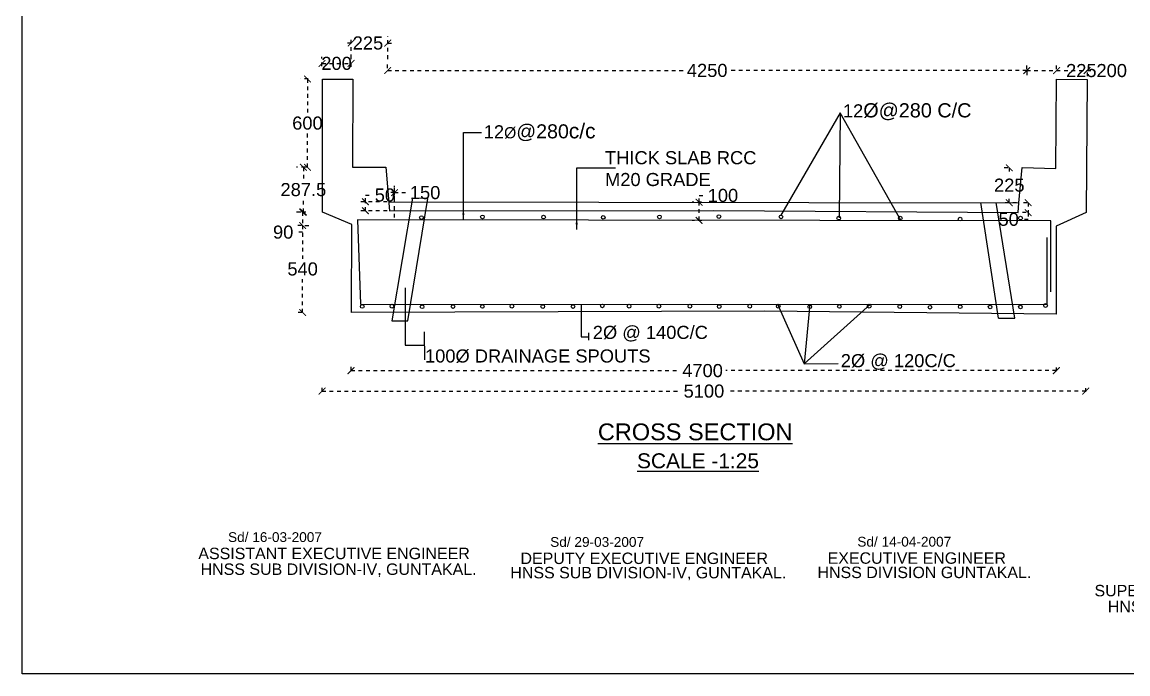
# Model space of a CAD drawing. Header units: inches. Extents: x 19489.8 to 19579.2, y 19557.9 to 19618.1.
# Drawn here: x 19489.77 to 19519.33, y 19557.88 to 19575.3 of the extents above; entities that cross this region are included whole.
import ezdxf

# ---------------------------------------------------------------- set-up
doc = ezdxf.new("R2010")
doc.units = ezdxf.units.IN
doc.header["$MEASUREMENT"] = 0
doc.linetypes.add('DASHDOT', pattern=[1, 0.5, -0.25, 0, -0.25])
for name, color, linetype in [('DIMENSION', 255, 'Continuous'), ('DRAWING', 7, 'Continuous'), ('TEXT', 255, 'Continuous')]:
    doc.layers.add(name, color=color, linetype=linetype)
doc.styles.get("Standard").update_dxf_attribs({"font": 'arial.ttf'})
doc.dimstyles.new('dig', dxfattribs={"dimtxt": 0.1875, "dimasz": 0.18, "dimexe": 0.18, "dimexo": 0.0625, "dimgap": 0.09, "dimtad": 0, "dimtih": 1, "dimtoh": 1, "dimdec": 4, "dimzin": 0, "dimdsep": 46, "dimtxsty": 'Standard', "dimblk": 'ARCHTICK', "dimcen": 0.09, "dimadec": 0, "dimazin": 0, "dimtfac": 1, "dimtdec": 4, "dimtofl": 0, "dimtmove": 0, "dimatfit": 3, "dimldrblk": 'ARCHTICK', "dimfxl": 1, "dimtolj": 1, "dimtzin": 0, "dimarcsym": 0})
doc.dimstyles.get("Standard").update_dxf_attribs({"dimtxt": 0.18, "dimasz": 0.18, "dimexe": 0.18, "dimexo": 0.0625, "dimgap": 0.09, "dimtad": 0, "dimtih": 1, "dimtoh": 1, "dimdec": 4, "dimzin": 0, "dimdsep": 46, "dimtxsty": 'Standard', "dimcen": 0.09, "dimadec": 0, "dimazin": 0, "dimtfac": 1, "dimtdec": 4, "dimtofl": 0, "dimtmove": 0, "dimatfit": 3, "dimfxl": 1, "dimtolj": 1, "dimtzin": 0, "dimarcsym": 0})

# ---------------------------------------------------------------- blocks, each defined once
blk = doc.blocks.new('_ArchTick')
at = {"color": 0, "linetype": 'ByBlock', "const_width": 0.15}
blk.add_lwpolyline([(-0.5, -0.5), (0.5, 0.5)], dxfattribs=at)
blk = doc.blocks.new('*D64')
at = {"layer": 'Defpoints', "color": 0, "linetype": 'DASHDOT', "ltscale": 0.02, "transparency": 16777216}
for p in [(19498.564, 19574.197), (19497.784, 19574.064), (19498.564, 19574.047)]:
    blk.add_point(p, dxfattribs=at)
at = {"layer": 'DIMENSION', "color": 0, "linetype": 'DASHDOT', "lineweight": -2, "ltscale": 0.02, "transparency": 16777216}
for p, q in [((19497.784, 19574.126), (19497.784, 19574.377)), ((19497.784, 19574.197), (19498.564, 19574.197)), ((19498.564, 19574.11), (19498.564, 19574.377))]:
    blk.add_line(p, q, dxfattribs=at)
at = {"layer": 'DIMENSION', "color": 0, "linetype": 'DASHDOT', "lineweight": -2, "ltscale": 0.02, "transparency": 16777216, "xscale": 0.18, "yscale": 0.18, "zscale": 0.18, "rotation": 180}
blk.add_blockref('_ArchTick', (19497.784, 19574.197), dxfattribs=at)
at = {"layer": 'DIMENSION', "color": 0, "linetype": 'DASHDOT', "lineweight": -2, "ltscale": 0.02, "transparency": 16777216, "xscale": 0.18, "yscale": 0.18, "zscale": 0.18}
blk.add_blockref('_ArchTick', (19498.564, 19574.197), dxfattribs=at)
at = {"layer": 'DIMENSION', "color": 0, "linetype": 'DASHDOT', "ltscale": 0.02, "transparency": 16777216, "insert": (19498.174, 19574.197), "char_height": 0.35, "attachment_point": 5}
blk.add_mtext('\\A1;200', dxfattribs=at)
blk = doc.blocks.new('*D66')
at = {"layer": 'Defpoints', "color": 0, "linetype": 'DASHDOT', "ltscale": 0.02, "transparency": 16777216}
for p in [(19499.542, 19574.742), (19498.564, 19574.269), (19499.542, 19574.253)]:
    blk.add_point(p, dxfattribs=at)
at = {"layer": 'DIMENSION', "color": 0, "linetype": 'DASHDOT', "lineweight": -2, "ltscale": 0.02, "transparency": 16777216}
for p, q in [((19498.564, 19574.332), (19498.564, 19574.922)), ((19499.542, 19574.316), (19499.542, 19574.922)), ((19498.564, 19574.742), (19498.384, 19574.742)), ((19499.542, 19574.742), (19499.722, 19574.742))]:
    blk.add_line(p, q, dxfattribs=at)
at = {"layer": 'DIMENSION', "color": 0, "linetype": 'DASHDOT', "lineweight": -2, "ltscale": 0.02, "transparency": 16777216, "xscale": 0.18, "yscale": 0.18, "zscale": 0.18}
blk.add_blockref('_ArchTick', (19498.564, 19574.742), dxfattribs=at)
at = {"layer": 'DIMENSION', "color": 0, "linetype": 'DASHDOT', "lineweight": -2, "ltscale": 0.02, "transparency": 16777216, "xscale": 0.18, "yscale": 0.18, "zscale": 0.18, "rotation": 180}
blk.add_blockref('_ArchTick', (19499.542, 19574.742), dxfattribs=at)
at = {"layer": 'DIMENSION', "color": 0, "linetype": 'DASHDOT', "ltscale": 0.02, "transparency": 16777216, "insert": (19499.013, 19574.742), "char_height": 0.35, "attachment_point": 5}
blk.add_mtext('\\A1;225', dxfattribs=at)
blk = doc.blocks.new('*D67')
at = {"layer": 'Defpoints', "color": 0, "linetype": 'DASHDOT', "ltscale": 0.02, "transparency": 16777216}
for p in [(19497.395, 19573.782), (19497.479, 19573.782), (19497.47, 19571.421)]:
    blk.add_point(p, dxfattribs=at)
at = {"layer": 'DIMENSION', "color": 0, "linetype": 'DASHDOT', "lineweight": -2, "ltscale": 0.02, "transparency": 16777216}
for p, q in [((19497.416, 19573.782), (19497.215, 19573.782)), ((19497.395, 19573.782), (19497.395, 19572.87)), ((19497.395, 19571.421), (19497.395, 19572.333)), ((19497.408, 19571.421), (19497.215, 19571.421))]:
    blk.add_line(p, q, dxfattribs=at)
at = {"layer": 'DIMENSION', "color": 0, "linetype": 'DASHDOT', "lineweight": -2, "ltscale": 0.02, "transparency": 16777216, "xscale": 0.18, "yscale": 0.18, "zscale": 0.18}
for p, rotation in [((19497.395, 19573.782), 90), ((19497.395, 19571.421), 270)]:
    blk.add_blockref('_ArchTick', p, dxfattribs=dict(at, rotation=rotation))
at = {"layer": 'DIMENSION', "color": 0, "linetype": 'DASHDOT', "ltscale": 0.02, "transparency": 16777216, "insert": (19497.395, 19572.601), "char_height": 0.35, "attachment_point": 5}
blk.add_mtext('\\A1;600', dxfattribs=at)
blk = doc.blocks.new('*D68')
at = {"layer": 'Defpoints', "color": 0, "linetype": 'DASHDOT', "ltscale": 0.02, "transparency": 16777216}
for p in [(19497.286, 19571.421), (19497.395, 19571.421), (19497.418, 19570.224)]:
    blk.add_point(p, dxfattribs=at)
at = {"layer": 'DIMENSION', "color": 0, "linetype": 'DASHDOT', "lineweight": -2, "ltscale": 0.02, "transparency": 16777216}
for p, q in [((19497.332, 19571.421), (19497.106, 19571.421)), ((19497.286, 19571.421), (19497.286, 19571.091)), ((19497.286, 19570.224), (19497.286, 19570.554)), ((19497.355, 19570.224), (19497.106, 19570.224))]:
    blk.add_line(p, q, dxfattribs=at)
at = {"layer": 'DIMENSION', "color": 0, "linetype": 'DASHDOT', "lineweight": -2, "ltscale": 0.02, "transparency": 16777216, "xscale": 0.18, "yscale": 0.18, "zscale": 0.18}
for p, rotation in [((19497.286, 19571.421), 90), ((19497.286, 19570.224), 270)]:
    blk.add_blockref('_ArchTick', p, dxfattribs=dict(at, rotation=rotation))
at = {"layer": 'DIMENSION', "color": 0, "linetype": 'DASHDOT', "ltscale": 0.02, "transparency": 16777216, "insert": (19497.286, 19570.823), "char_height": 0.35, "attachment_point": 5}
blk.add_mtext('\\A1;287.5', dxfattribs=at)
blk = doc.blocks.new('*D69')
at = {"layer": 'Defpoints', "color": 0, "linetype": 'DASHDOT', "ltscale": 0.02, "transparency": 16777216}
for p in [(19497.286, 19570.224), (19497.266, 19569.866), (19497.299, 19569.866)]:
    blk.add_point(p, dxfattribs=at)
at = {"layer": 'DIMENSION', "color": 0, "linetype": 'DASHDOT', "lineweight": -2, "ltscale": 0.02, "transparency": 16777216}
for p, q in [((19497.223, 19570.224), (19497.086, 19570.224)), ((19497.266, 19570.224), (19497.266, 19569.866)), ((19497.237, 19569.866), (19497.086, 19569.866)), ((19497.266, 19569.866), (19497.266, 19569.686)), ((19497.266, 19569.686), (19497.086, 19569.686))]:
    blk.add_line(p, q, dxfattribs=at)
at = {"layer": 'DIMENSION', "color": 0, "linetype": 'DASHDOT', "lineweight": -2, "ltscale": 0.02, "transparency": 16777216, "xscale": 0.18, "yscale": 0.18, "zscale": 0.18}
for p, rotation in [((19497.266, 19570.224), 90), ((19497.266, 19569.866), 270)]:
    blk.add_blockref('_ArchTick', p, dxfattribs=dict(at, rotation=rotation))
at = {"layer": 'DIMENSION', "color": 0, "linetype": 'DASHDOT', "ltscale": 0.02, "transparency": 16777216, "insert": (19496.746, 19569.686), "char_height": 0.35, "attachment_point": 5}
blk.add_mtext('\\A1;90', dxfattribs=at)
blk = doc.blocks.new('*D70')
at = {"layer": 'Defpoints', "color": 0, "linetype": 'DASHDOT', "ltscale": 0.02, "transparency": 16777216}
for p in [(19497.266, 19569.866), (19497.266, 19567.538), (19497.306, 19567.538)]:
    blk.add_point(p, dxfattribs=at)
at = {"layer": 'DIMENSION', "color": 0, "linetype": 'DASHDOT', "lineweight": -2, "ltscale": 0.02, "transparency": 16777216}
for p, q in [((19497.266, 19569.866), (19497.266, 19568.971)), ((19497.329, 19569.866), (19497.446, 19569.866)), ((19497.266, 19567.538), (19497.266, 19568.433)), ((19497.243, 19567.538), (19497.086, 19567.538))]:
    blk.add_line(p, q, dxfattribs=at)
at = {"layer": 'DIMENSION', "color": 0, "linetype": 'DASHDOT', "lineweight": -2, "ltscale": 0.02, "transparency": 16777216, "xscale": 0.18, "yscale": 0.18, "zscale": 0.18}
for p, rotation in [((19497.266, 19569.866), 90), ((19497.266, 19567.538), 270)]:
    blk.add_blockref('_ArchTick', p, dxfattribs=dict(at, rotation=rotation))
at = {"layer": 'DIMENSION', "color": 0, "linetype": 'DASHDOT', "ltscale": 0.02, "transparency": 16777216, "insert": (19497.266, 19568.702), "char_height": 0.35, "attachment_point": 5}
blk.add_mtext('\\A1;540', dxfattribs=at)
blk = doc.blocks.new('*D71')
at = {"layer": 'Defpoints', "color": 0, "linetype": 'DASHDOT', "ltscale": 0.02, "transparency": 16777216}
for p in [(19498.946, 19570.499), (19499.589, 19570.499), (19499.589, 19570.258)]:
    blk.add_point(p, dxfattribs=at)
at = {"layer": 'DIMENSION', "color": 0, "linetype": 'DASHDOT', "lineweight": -2, "ltscale": 0.02, "transparency": 16777216}
for p, q in [((19498.946, 19570.499), (19498.946, 19570.679)), ((19498.946, 19570.679), (19499.126, 19570.679)), ((19499.526, 19570.499), (19498.766, 19570.499)), ((19498.946, 19570.258), (19498.946, 19570.499)), ((19499.526, 19570.258), (19498.766, 19570.258))]:
    blk.add_line(p, q, dxfattribs=at)
at = {"layer": 'DIMENSION', "color": 0, "linetype": 'DASHDOT', "lineweight": -2, "ltscale": 0.02, "transparency": 16777216, "xscale": 0.18, "yscale": 0.18, "zscale": 0.18}
for p, rotation in [((19498.946, 19570.499), 90), ((19498.946, 19570.258), 270)]:
    blk.add_blockref('_ArchTick', p, dxfattribs=dict(at, rotation=rotation))
at = {"layer": 'DIMENSION', "color": 0, "linetype": 'DASHDOT', "ltscale": 0.02, "transparency": 16777216, "insert": (19499.466, 19570.679), "char_height": 0.35, "attachment_point": 5}
blk.add_mtext('\\A1;50', dxfattribs=at)
blk = doc.blocks.new('*D72')
at = {"layer": 'Defpoints', "color": 0, "linetype": 'DASHDOT', "ltscale": 0.02, "transparency": 16777216}
for p in [(19499.721, 19570.743), (19499.721, 19570.499), (19499.721, 19570.016)]:
    blk.add_point(p, dxfattribs=at)
at = {"layer": 'DIMENSION', "color": 0, "linetype": 'DASHDOT', "lineweight": -2, "ltscale": 0.02, "transparency": 16777216}
for p, q in [((19499.721, 19570.743), (19499.541, 19570.743)), ((19499.721, 19570.078), (19499.721, 19570.923)), ((19499.721, 19570.561), (19499.721, 19570.923)), ((19499.721, 19570.743), (19500.081, 19570.743))]:
    blk.add_line(p, q, dxfattribs=at)
at = {"layer": 'DIMENSION', "color": 0, "linetype": 'DASHDOT', "lineweight": -2, "ltscale": 0.02, "transparency": 16777216, "xscale": 0.18, "yscale": 0.18, "zscale": 0.18}
blk.add_blockref('_ArchTick', (19499.721, 19570.743), dxfattribs=at)
at = {"layer": 'DIMENSION', "color": 0, "linetype": 'DASHDOT', "lineweight": -2, "ltscale": 0.02, "transparency": 16777216, "xscale": 0.18, "yscale": 0.18, "zscale": 0.18, "rotation": 180}
blk.add_blockref('_ArchTick', (19499.721, 19570.743), dxfattribs=at)
at = {"layer": 'DIMENSION', "color": 0, "linetype": 'DASHDOT', "ltscale": 0.02, "transparency": 16777216, "insert": (19500.541, 19570.743), "char_height": 0.35, "attachment_point": 5}
blk.add_mtext('\\A1;150', dxfattribs=at)
blk = doc.blocks.new('*D73')
at = {"layer": 'Defpoints', "color": 0, "linetype": 'DASHDOT', "ltscale": 0.02, "transparency": 16777216}
for p in [(19499.539, 19574.006), (19516.628, 19574.043), (19516.628, 19574.009)]:
    blk.add_point(p, dxfattribs=at)
at = {"layer": 'DIMENSION', "color": 0, "linetype": 'DASHDOT', "lineweight": -2, "ltscale": 0.02, "transparency": 16777216}
for p, q in [((19499.539, 19574.068), (19499.539, 19574.189)), ((19499.539, 19574.009), (19507.465, 19574.009)), ((19516.628, 19574.009), (19508.703, 19574.009)), ((19516.628, 19573.98), (19516.628, 19573.829))]:
    blk.add_line(p, q, dxfattribs=at)
at = {"layer": 'DIMENSION', "color": 0, "linetype": 'DASHDOT', "lineweight": -2, "ltscale": 0.02, "transparency": 16777216, "xscale": 0.18, "yscale": 0.18, "zscale": 0.18, "rotation": 180}
blk.add_blockref('_ArchTick', (19499.539, 19574.009), dxfattribs=at)
at = {"layer": 'DIMENSION', "color": 0, "linetype": 'DASHDOT', "lineweight": -2, "ltscale": 0.02, "transparency": 16777216, "xscale": 0.18, "yscale": 0.18, "zscale": 0.18}
blk.add_blockref('_ArchTick', (19516.628, 19574.009), dxfattribs=at)
at = {"layer": 'DIMENSION', "color": 0, "linetype": 'DASHDOT', "ltscale": 0.02, "transparency": 16777216, "insert": (19508.084, 19574.009), "char_height": 0.35, "attachment_point": 5}
blk.add_mtext('\\A1;4250', dxfattribs=at)
blk = doc.blocks.new('*D74')
at = {"layer": 'Defpoints', "color": 0, "linetype": 'DASHDOT', "ltscale": 0.02, "transparency": 16777216}
for p in [(19516.628, 19573.98), (19517.427, 19574.005), (19517.427, 19573.982)]:
    blk.add_point(p, dxfattribs=at)
at = {"layer": 'DIMENSION', "color": 0, "linetype": 'DASHDOT', "lineweight": -2, "ltscale": 0.02, "transparency": 16777216}
for p, q in [((19516.628, 19574.043), (19516.628, 19574.185)), ((19516.628, 19574.005), (19517.427, 19574.005)), ((19517.427, 19574.045), (19517.427, 19574.185)), ((19517.427, 19574.005), (19517.607, 19574.005))]:
    blk.add_line(p, q, dxfattribs=at)
at = {"layer": 'DIMENSION', "color": 0, "linetype": 'DASHDOT', "lineweight": -2, "ltscale": 0.02, "transparency": 16777216, "xscale": 0.18, "yscale": 0.18, "zscale": 0.18, "rotation": 180}
blk.add_blockref('_ArchTick', (19516.628, 19574.005), dxfattribs=at)
at = {"layer": 'DIMENSION', "color": 0, "linetype": 'DASHDOT', "lineweight": -2, "ltscale": 0.02, "transparency": 16777216, "xscale": 0.18, "yscale": 0.18, "zscale": 0.18}
blk.add_blockref('_ArchTick', (19517.427, 19574.005), dxfattribs=at)
at = {"layer": 'DIMENSION', "color": 0, "linetype": 'DASHDOT', "ltscale": 0.02, "transparency": 16777216, "insert": (19518.088, 19574.005), "char_height": 0.35, "attachment_point": 5}
blk.add_mtext('\\A1;225', dxfattribs=at)
blk = doc.blocks.new('*D75')
at = {"layer": 'Defpoints', "color": 0, "linetype": 'DASHDOT', "ltscale": 0.02, "transparency": 16777216}
for p in [(19517.427, 19573.982), (19518.242, 19574.021), (19518.242, 19574.005)]:
    blk.add_point(p, dxfattribs=at)
at = {"layer": 'DIMENSION', "color": 0, "linetype": 'DASHDOT', "lineweight": -2, "ltscale": 0.02, "transparency": 16777216}
for p, q in [((19517.427, 19574.045), (19517.427, 19574.185)), ((19517.427, 19574.005), (19518.242, 19574.005)), ((19518.242, 19574.005), (19518.422, 19574.005)), ((19518.242, 19573.958), (19518.242, 19573.825))]:
    blk.add_line(p, q, dxfattribs=at)
at = {"layer": 'DIMENSION', "color": 0, "linetype": 'DASHDOT', "lineweight": -2, "ltscale": 0.02, "transparency": 16777216, "xscale": 0.18, "yscale": 0.18, "zscale": 0.18, "rotation": 180}
blk.add_blockref('_ArchTick', (19517.427, 19574.005), dxfattribs=at)
at = {"layer": 'DIMENSION', "color": 0, "linetype": 'DASHDOT', "lineweight": -2, "ltscale": 0.02, "transparency": 16777216, "xscale": 0.18, "yscale": 0.18, "zscale": 0.18}
blk.add_blockref('_ArchTick', (19518.242, 19574.005), dxfattribs=at)
at = {"layer": 'DIMENSION', "color": 0, "linetype": 'DASHDOT', "ltscale": 0.02, "transparency": 16777216, "insert": (19518.901, 19574.005), "char_height": 0.35, "attachment_point": 5}
blk.add_mtext('\\A1;200', dxfattribs=at)
blk = doc.blocks.new('*D76')
at = {"layer": 'Defpoints', "color": 0, "linetype": 'DASHDOT', "ltscale": 0.02, "transparency": 16777216}
for p in [(19516.162, 19571.407), (19516.189, 19571.407), (19516.418, 19570.475)]:
    blk.add_point(p, dxfattribs=at)
at = {"layer": 'DIMENSION', "color": 0, "linetype": 'DASHDOT', "lineweight": -2, "ltscale": 0.02, "transparency": 16777216}
for p, q in [((19516.127, 19571.407), (19515.982, 19571.407)), ((19516.162, 19571.407), (19516.162, 19571.21)), ((19516.162, 19570.475), (19516.162, 19570.673)), ((19516.356, 19570.475), (19515.982, 19570.475))]:
    blk.add_line(p, q, dxfattribs=at)
at = {"layer": 'DIMENSION', "color": 0, "linetype": 'DASHDOT', "lineweight": -2, "ltscale": 0.02, "transparency": 16777216, "xscale": 0.18, "yscale": 0.18, "zscale": 0.18}
for p, rotation in [((19516.162, 19571.407), 90), ((19516.162, 19570.475), 270)]:
    blk.add_blockref('_ArchTick', p, dxfattribs=dict(at, rotation=rotation))
at = {"layer": 'DIMENSION', "color": 0, "linetype": 'DASHDOT', "ltscale": 0.02, "transparency": 16777216, "insert": (19516.162, 19570.941), "char_height": 0.35, "attachment_point": 5}
blk.add_mtext('\\A1;225', dxfattribs=at)
blk = doc.blocks.new('*D77')
at = {"layer": 'Defpoints', "color": 0, "linetype": 'DASHDOT', "ltscale": 0.02, "transparency": 16777216}
for p in [(19516.704, 19570.475), (19516.666, 19570.209), (19516.675, 19570.209)]:
    blk.add_point(p, dxfattribs=at)
at = {"layer": 'DIMENSION', "color": 0, "linetype": 'DASHDOT', "lineweight": -2, "ltscale": 0.02, "transparency": 16777216}
for p, q in [((19516.641, 19570.475), (19516.486, 19570.475)), ((19516.666, 19570.475), (19516.666, 19570.209)), ((19516.612, 19570.209), (19516.486, 19570.209)), ((19516.666, 19570.209), (19516.666, 19570.029)), ((19516.666, 19570.029), (19516.486, 19570.029))]:
    blk.add_line(p, q, dxfattribs=at)
at = {"layer": 'DIMENSION', "color": 0, "linetype": 'DASHDOT', "lineweight": -2, "ltscale": 0.02, "transparency": 16777216, "xscale": 0.18, "yscale": 0.18, "zscale": 0.18}
for p, rotation in [((19516.666, 19570.475), 90), ((19516.666, 19570.209), 270)]:
    blk.add_blockref('_ArchTick', p, dxfattribs=dict(at, rotation=rotation))
at = {"layer": 'DIMENSION', "color": 0, "linetype": 'DASHDOT', "ltscale": 0.02, "transparency": 16777216, "insert": (19516.145, 19570.029), "char_height": 0.35, "attachment_point": 5}
blk.add_mtext('\\A1;50', dxfattribs=at)
blk = doc.blocks.new('*D78')
at = {"layer": 'Defpoints', "color": 0, "linetype": 'DASHDOT', "ltscale": 0.02, "transparency": 16777216}
for p in [(19507.866, 19570.487), (19507.994, 19570.487), (19508.004, 19570.002)]:
    blk.add_point(p, dxfattribs=at)
at = {"layer": 'DIMENSION', "color": 0, "linetype": 'DASHDOT', "lineweight": -2, "ltscale": 0.02, "transparency": 16777216}
for p, q in [((19507.866, 19570.487), (19507.866, 19570.667)), ((19507.866, 19570.667), (19508.046, 19570.667)), ((19507.931, 19570.487), (19507.686, 19570.487)), ((19507.866, 19570.002), (19507.866, 19570.487)), ((19507.942, 19570.002), (19507.686, 19570.002))]:
    blk.add_line(p, q, dxfattribs=at)
at = {"layer": 'DIMENSION', "color": 0, "linetype": 'DASHDOT', "lineweight": -2, "ltscale": 0.02, "transparency": 16777216, "xscale": 0.18, "yscale": 0.18, "zscale": 0.18}
for p, rotation in [((19507.866, 19570.487), 90), ((19507.866, 19570.002), 270)]:
    blk.add_blockref('_ArchTick', p, dxfattribs=dict(at, rotation=rotation))
at = {"layer": 'DIMENSION', "color": 0, "linetype": 'DASHDOT', "ltscale": 0.02, "transparency": 16777216, "insert": (19508.505, 19570.667), "char_height": 0.35, "attachment_point": 5}
blk.add_mtext('\\A1;100', dxfattribs=at)
blk = doc.blocks.new('*D79')
at = {"layer": 'Defpoints', "color": 0, "linetype": 'DASHDOT', "ltscale": 0.02, "transparency": 16777216}
for p in [(19498.561, 19565.924), (19517.421, 19565.985), (19517.421, 19565.908)]:
    blk.add_point(p, dxfattribs=at)
at = {"layer": 'DIMENSION', "color": 0, "linetype": 'DASHDOT', "lineweight": -2, "ltscale": 0.02, "transparency": 16777216}
for p, q in [((19498.561, 19565.987), (19498.561, 19566.165)), ((19498.561, 19565.985), (19507.341, 19565.985)), ((19517.421, 19565.985), (19508.579, 19565.985)), ((19517.421, 19565.971), (19517.421, 19566.165))]:
    blk.add_line(p, q, dxfattribs=at)
at = {"layer": 'DIMENSION', "color": 0, "linetype": 'DASHDOT', "lineweight": -2, "ltscale": 0.02, "transparency": 16777216, "xscale": 0.18, "yscale": 0.18, "zscale": 0.18, "rotation": 180}
blk.add_blockref('_ArchTick', (19498.561, 19565.985), dxfattribs=at)
at = {"layer": 'DIMENSION', "color": 0, "linetype": 'DASHDOT', "lineweight": -2, "ltscale": 0.02, "transparency": 16777216, "xscale": 0.18, "yscale": 0.18, "zscale": 0.18}
blk.add_blockref('_ArchTick', (19517.421, 19565.985), dxfattribs=at)
at = {"layer": 'DIMENSION', "color": 0, "linetype": 'DASHDOT', "ltscale": 0.02, "transparency": 16777216, "insert": (19507.96, 19565.985), "char_height": 0.35, "attachment_point": 5}
blk.add_mtext('\\A1;4700', dxfattribs=at)
blk = doc.blocks.new('*D80')
at = {"layer": 'Defpoints', "color": 0, "linetype": 'DASHDOT', "ltscale": 0.02, "transparency": 16777216}
for p in [(19497.787, 19565.367), (19518.207, 19565.437), (19518.207, 19565.356)]:
    blk.add_point(p, dxfattribs=at)
at = {"layer": 'DIMENSION', "color": 0, "linetype": 'DASHDOT', "lineweight": -2, "ltscale": 0.02, "transparency": 16777216}
for p, q in [((19497.787, 19565.43), (19497.787, 19565.617)), ((19497.787, 19565.437), (19507.385, 19565.437)), ((19518.207, 19565.437), (19508.609, 19565.437)), ((19518.207, 19565.419), (19518.207, 19565.617))]:
    blk.add_line(p, q, dxfattribs=at)
at = {"layer": 'DIMENSION', "color": 0, "linetype": 'DASHDOT', "lineweight": -2, "ltscale": 0.02, "transparency": 16777216, "xscale": 0.18, "yscale": 0.18, "zscale": 0.18, "rotation": 180}
blk.add_blockref('_ArchTick', (19497.787, 19565.437), dxfattribs=at)
at = {"layer": 'DIMENSION', "color": 0, "linetype": 'DASHDOT', "lineweight": -2, "ltscale": 0.02, "transparency": 16777216, "xscale": 0.18, "yscale": 0.18, "zscale": 0.18}
blk.add_blockref('_ArchTick', (19518.207, 19565.437), dxfattribs=at)
at = {"layer": 'DIMENSION', "color": 0, "linetype": 'DASHDOT', "ltscale": 0.02, "transparency": 16777216, "insert": (19507.997, 19565.437), "char_height": 0.35, "attachment_point": 5}
blk.add_mtext('\\A1;5100', dxfattribs=at)

msp = doc.modelspace()

# ---------------------------------------------------------------- linework, layer by layer
at = {"layer": 'DRAWING'}
for points in [[(19489.76551, 19618.1268), (19579.17082, 19618.1268), (19579.17082, 19557.87913), (19489.76551, 19557.87913)], [(19500.19982, 19570.59766), (19499.65491, 19567.31429), (19500.07868, 19567.31429), (19500.61129, 19570.58889)]]:
    msp.add_lwpolyline(points, close=True, dxfattribs=at)
for points in [[(19498.5694, 19567.54195), (19498.58104, 19569.88765), (19497.79952, 19570.22558), (19497.79499, 19573.78139), (19498.60769, 19573.77982), (19498.59672, 19571.42087), (19499.49405, 19571.42087), (19499.58855, 19570.25773), (19508.25772, 19570.26697), (19516.39675, 19570.21126), (19516.41818, 19570.47529), (19516.50379, 19571.41245), (19517.40416, 19571.39104), (19517.42554, 19573.77814), (19518.24016, 19573.76387), (19518.21363, 19570.20972), (19517.41413, 19569.84545), (19517.41805, 19567.49754), (19509.62213, 19567.57624), (19498.5694, 19567.54195)], [(19513.26829, 19569.99286), (19511.63566, 19572.88107), (19510.04411, 19570.12447)], [(19511.63566, 19572.88107), (19511.61645, 19570.07377)], [(19499.56896, 19570.49884), (19516.41818, 19570.47529)], [(19515.876, 19567.39162), (19515.39712, 19570.47672)], [(19515.876, 19567.39162), (19516.31163, 19567.39162), (19515.80895, 19570.47614)], [(19498.73554, 19570.01753), (19498.81382, 19567.76417), (19517.17367, 19567.75686), (19517.1741, 19569.54718)], [(19517.27299, 19568.09336), (19517.27299, 19569.98607), (19498.73554, 19570.01753)], [(19500.00514, 19568.19743), (19500.00514, 19566.66661), (19500.52124, 19566.66542)], [(19504.71186, 19567.76183), (19504.71186, 19566.88757)], [(19509.96821, 19567.75973), (19510.68078, 19566.16484)], [(19510.82517, 19567.75939), (19510.68078, 19566.16484)], [(19512.45069, 19567.75874), (19510.68078, 19566.16484)], [(19500.51642, 19567.02133), (19500.52656, 19566.27258)], [(19504.71186, 19566.88757), (19504.90706, 19566.88757)], [(19504.90706, 19566.99709), (19504.90706, 19566.79986)], [(19510.68078, 19566.16484), (19511.59004, 19566.17492)]]:
    msp.add_lwpolyline(points, dxfattribs=at)
for centre in [(19500.44363, 19570.07626), (19502.07309, 19570.09579), (19503.70906, 19570.08928), (19505.30593, 19570.08277), (19506.80863, 19570.09579), (19508.39898, 19570.1023), (19510.05737, 19570.09583), (19511.60209, 19570.06328), (19513.24459, 19570.06328), (19514.84555, 19570.03721), (19516.46197, 19570.06325), (19498.86137, 19567.70327), (19499.65251, 19567.70899), (19500.46086, 19567.69182), (19501.2864, 19567.69754), (19502.07182, 19567.70327), (19502.86296, 19567.70899), (19503.68851, 19567.69754), (19504.49548, 19567.69732), (19505.28089, 19567.7145), (19505.99751, 19567.70877), (19506.79439, 19567.70877), (19507.62246, 19567.70873), (19508.40787, 19567.69728), (19509.22195, 19567.70873), (19509.98443, 19567.70873), (19510.82718, 19567.69155), (19511.61833, 19567.703), (19512.4152, 19567.70873), (19513.23389, 19567.69804), (19514.04224, 19567.68086), (19514.85058, 19567.69231), (19515.64746, 19567.68658), (19516.46154, 19567.68658), (19517.1323, 19567.72667)]:
    msp.add_circle(centre, 0.04927, dxfattribs=at)

# ---------------------------------------------------------------- texts
for s, height, p in [('Sd/ 16-03-2007', 0.2606735, (19495.27196, 19561.40541)), ('Sd/ 29-03-2007', 0.2606735, (19503.88607, 19561.27526)), ('Sd/ 14-04-2007', 0.2606735, (19512.09877, 19561.28206)), ('ASSISTANT EXECUTIVE ENGINEER', 0.3056801, (19494.47739, 19560.94586)), ('DEPUTY EXECUTIVE ENGINEER', 0.3056801, (19503.0915, 19560.81571)), ('EXECUTIVE ENGINEER', 0.3056801, (19511.3042, 19560.8225)), ('HNSS SUB DIVISION-IV, GUNTAKAL.', 0.3056801, (19494.53861, 19560.52466)), ('HNSS SUB DIVISION-IV, GUNTAKAL.', 0.3056801, (19502.82082, 19560.43277)), ('HNSS DIVISION GUNTAKAL.', 0.3056801, (19511.03351, 19560.43956)), ('SUPERINTENDING  ENGINEER', 0.3056801, (19518.44093, 19559.95267)), ('HNSS CIRCLE, ANANTAPUR.', 0.3056801, (19518.7957, 19559.52634))]:
    msp.add_text(s, height=height, dxfattribs=at).set_placement(p)
at = {"layer": 'TEXT', "attachment_point": 1}
for s, insert, char_height, width in [('12{\\H1.0833x;Ø@280 C/C}', (19511.71379, 19573.13392), 0.35, 4.0432865), ('12{\\H0.85714x;Ø\\H1.25x;@280\\H1.0667x;c/c}', (19502.1094, 19572.59491), 0.35, 5.1765234), ('THICK SLAB RCC M20 GRADE', (19505.35257, 19571.85274), 0.35, 4.0432865), ('2Ø @ 140C/C', (19505.02517, 19567.18275), 0.35, 3.0622995), ('100Ø DRAINAGE SPOUTS', (19500.53851, 19566.55237), 0.35, 6.0505321), ('2Ø @ 120C/C', (19511.65648, 19566.42649), 0.35, 3.0622995), ('{\\LCROSS SECTION}', (19505.16096, 19564.57366), 0.45, 10.4858248), ('{\\LSCALE -1:25}', (19506.20775, 19563.7755), 0.4, 11.2432954)]:
    msp.add_mtext(s, dxfattribs=dict(at, insert=insert, char_height=char_height, width=width))

# ---------------------------------------------------------------- dimensions: what is measured, and where the dimension line sits
at = {"layer": 'DIMENSION', "linetype": 'DASHDOT', "ltscale": 0.02}
for base, p1, p2, text, picture, middle in [((19499.54238, 19574.74187), (19498.56408, 19574.26941), (19499.54238, 19574.25307), '225', '*D66', (19499.01252, 19574.74187)), ((19498.56408, 19574.19672), (19497.78393, 19574.0637), (19498.56408, 19574.04705), '200', '*D64', (19498.17401, 19574.19672)), ((19517.42071, 19565.98542), (19498.56137, 19565.92406), (19517.42071, 19565.90841), '4700', '*D79', (19507.95967, 19565.98542))]:
    dim = msp.add_linear_dim(base=base, p1=p1, p2=p2, text=text, dimstyle='dig', override={"dimtxt": 0.35}, dxfattribs=at)
    dim.commit()
    dim.dimension.update_dxf_attribs({"geometry": picture, "text_midpoint": middle, "dimtype": 160})
for base, p1, p2, text, picture, middle in [((19516.62832, 19574.00893), (19499.53881, 19574.00585), (19516.62832, 19574.04266), '4250', '*D73', (19508.08356, 19574.00893)), ((19517.42737, 19574.00506), (19516.62832, 19573.98016), (19517.42737, 19573.98207), '225', '*D74', (19518.08831, 19574.00506)), ((19518.24207, 19574.00506), (19517.42737, 19573.98207), (19518.24207, 19574.02055), '200', '*D75', (19518.90111, 19574.00506)), ((19499.72119, 19570.74336), (19499.72051, 19570.01586), (19499.72119, 19570.49862), '150', '*D72', (19500.54076, 19570.74336)), ((19518.20734, 19565.43704), (19497.78666, 19565.36709), (19518.20734, 19565.35636), '5100', '*D80', (19507.997, 19565.43704))]:
    dim = msp.add_linear_dim(base=base, p1=p1, p2=p2, text=text, dimstyle='dig', override={"dimtxt": 0.35}, dxfattribs=at)
    dim.commit()
    dim.dimension.update_dxf_attribs({"geometry": picture, "text_midpoint": middle})
for base, p1, p2, text, picture, middle in [((19497.39458, 19573.78199), (19497.4703, 19571.42087), (19497.47878, 19573.78199), '600', '*D67', (19497.39458, 19572.60143)), ((19497.28555, 19571.42087), (19497.41761, 19570.22426), (19497.39458, 19571.42087), '287.5', '*D68', (19497.28555, 19570.82257)), ((19516.16233, 19571.40742), (19516.41818, 19570.47529), (19516.18948, 19571.40742), '225', '*D76', (19516.16233, 19570.94136)), ((19498.94577, 19570.49881), (19499.58855, 19570.25773), (19499.58889, 19570.49881), '50', '*D71', (19499.46586, 19570.67881)), ((19507.86551, 19570.48707), (19508.00426, 19570.0018), (19507.99357, 19570.48707), '100', '*D78', (19508.50509, 19570.66707)), ((19516.66553, 19570.20935), (19516.7037, 19570.47489), (19516.67494, 19570.20935), '50', '*D77', (19516.14544, 19570.02935)), ((19497.266, 19569.86624), (19497.28555, 19570.22426), (19497.29902, 19569.86624), '90', '*D69', (19496.74592, 19569.68624)), ((19497.26607, 19567.53803), (19497.266, 19569.86624), (19497.3056, 19567.53803), '540', '*D70', (19497.26607, 19568.70213))]:
    dim = msp.add_linear_dim(base=base, p1=p1, p2=p2, angle=90, text=text, dimstyle='dig', override={"dimtxt": 0.35}, dxfattribs=at)
    dim.commit()
    dim.dimension.update_dxf_attribs({"geometry": picture, "text_midpoint": middle})

# ---------------------------------------------------------------- leaders
at = {"layer": 'DRAWING'}
for points in [[(19501.56401, 19570.01273), (19501.56401, 19572.3496), (19502.05281, 19572.3496)], [(19504.5945, 19569.7575), (19504.5945, 19571.40863), (19505.63428, 19571.40863)]]:
    msp.add_leader(points, dimstyle='Standard', override={"dimgap": 0.09, "dimtad": 0}, dxfattribs=at)

doc.saveas('drawing.dxf')
